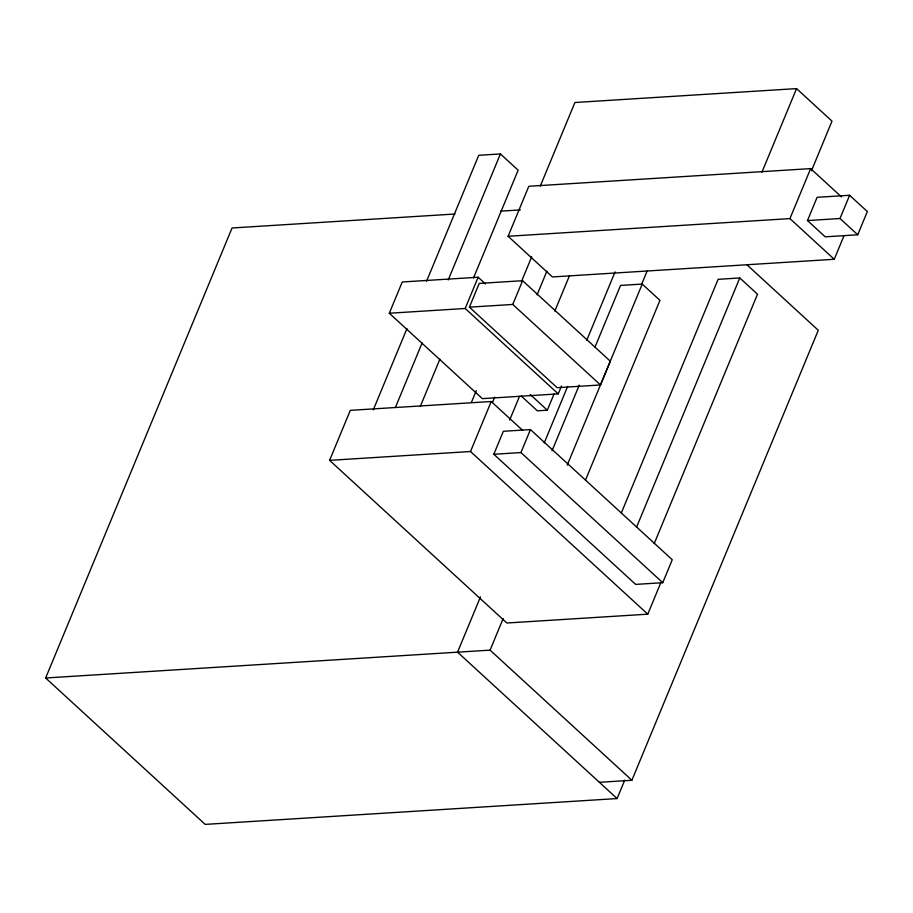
<?xml version="1.0" encoding="UTF-8"?>
<svg xmlns="http://www.w3.org/2000/svg" width="913" height="913" viewBox="0 0 913 913"><rect width="100%" height="100%" fill="white"/><g stroke="black" fill="none" stroke-linecap="round" stroke-linejoin="round"><path stroke-width="1.37" d="M624.732 780.147L617.097 798.567L205.185 824.393L45.65 677.994L232.05 227.988L455.051 214.007M561.484 386.062L558.254 393.88L482.372 398.639L389.303 313.239L402.256 281.98L478.127 277.232L485.454 283.943M660.852 582.597L647.774 614.175L506.852 623.008L329.593 460.346L350.307 410.348L491.217 401.515L522.681 430.388M373.269 409.926L406.97 328.554M426.542 281.295L478.732 155.301L500.415 153.943L518.139 170.206L473.562 277.837M395.489 407.255L422.126 342.946M448.226 279.937L500.415 153.943M420.288 406.456L439.861 359.208M389.303 313.239L465.185 308.48L478.127 277.232M469.396 307.167L479.234 283.418L522.601 280.702L610.341 361.217L600.503 384.966L557.147 387.694L469.396 307.167L512.764 304.451L600.503 384.966M844.057 235.6L834.254 259.281L552.411 276.947L508.096 236.273L528.81 186.275L810.641 168.608L841.569 196.98M540.291 186.092L574.905 102.507L796.558 88.607L832.005 121.144L811.452 170.777M471.37 402.496L476.266 390.684M521.391 281.752L531.72 256.804M512.764 304.451L522.601 280.702M329.593 460.346L470.515 451.513L491.217 401.515M492.506 402.45L494.675 397.201M537.084 294.831L546.876 271.195M493.83 454.263L503.348 431.29L530.453 429.589L672.253 559.726L662.747 582.699L635.642 584.4L493.83 454.263L520.935 452.563L662.747 582.699M509.682 420.026L519.474 396.402M554.807 311.093L569.495 275.658M520.935 452.563L530.453 429.589M521.255 396.037L537.369 410.827L547.321 410.199L554.054 393.948M480.455 596.908L457.561 652.167L617.097 798.567M544.216 442.953L567.658 386.382M586.728 340.321L615.077 271.903M552.045 450.805L579.23 385.183M594.991 347.123L620.543 285.438L642.227 284.069L659.951 300.343L585.473 480.158M45.65 677.994L490.087 650.136L503.166 618.546M641.599 284.342L647.043 271.184M567.201 465.196L642.227 284.069M761.933 172.192L796.558 88.607M621.331 512.946L718.109 279.321L739.781 277.963L757.505 294.226L654.21 543.6M636.487 527.337L739.781 277.963M508.096 236.273L789.939 218.606L810.641 168.608M807.48 220.558L817.101 197.322L849.626 195.279L867.35 211.542L857.729 234.789L825.204 236.821L807.48 220.558L839.994 218.515L857.729 234.789M839.994 218.515L849.626 195.279M599.373 782.304L631.887 780.261L818.288 330.266L746.857 264.713M500.495 211.165L520.387 209.91M789.939 218.606L834.254 259.281M465.185 308.48L558.254 393.88M530.202 394.484L547.321 410.199M470.515 451.513L647.774 614.175M490.087 650.136L631.887 780.261"/></g></svg>
